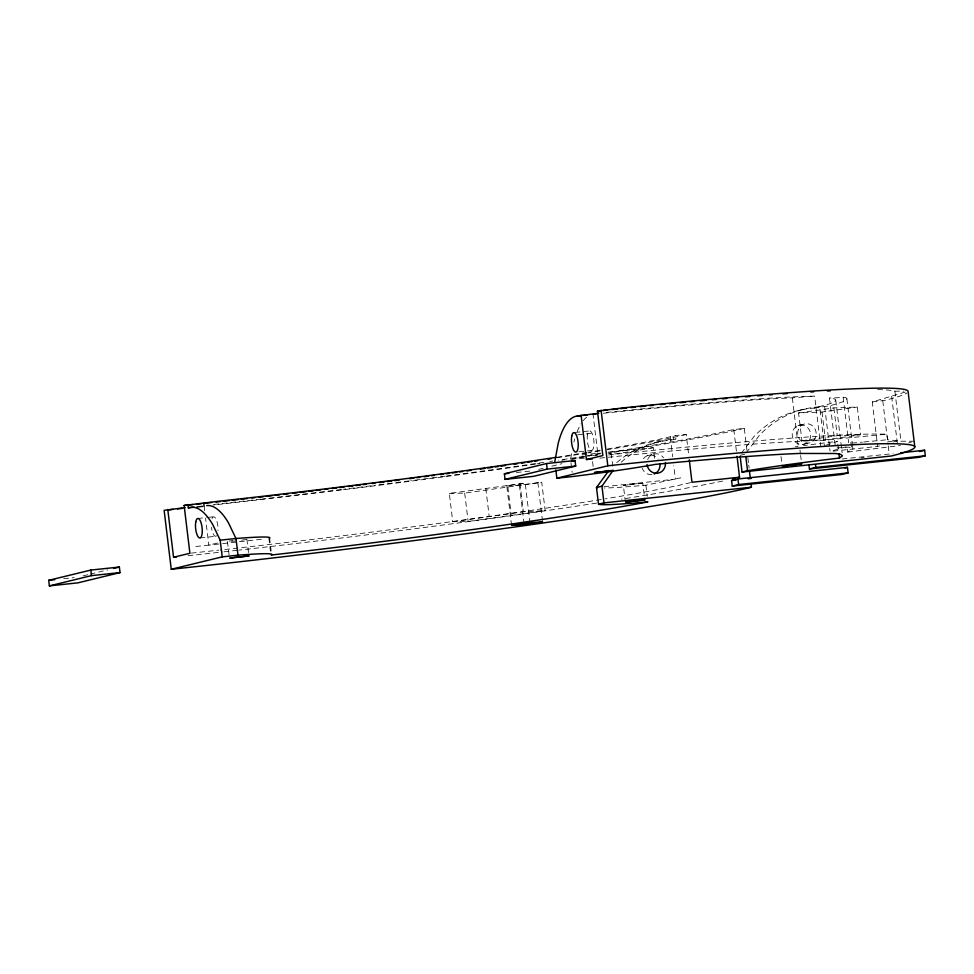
<?xml version="1.0" encoding="UTF-8"?>
<svg xmlns="http://www.w3.org/2000/svg" width="974" height="974" viewBox="0 0 974 974"><rect width="100%" height="100%" fill="white"/><g stroke="black" fill="none" stroke-linecap="round" stroke-linejoin="round"><path stroke-width="0.73" stroke-dasharray="4.87 3.65" d="M570.788 458.559L571.531 453.36M573.881 442.062L573.99 441.575A100.566 33.372 83.9 0 1 574.721 438.897M741.409 453.178L753.815 436.729A101.6 95.744 76.3 0 1 814.191 408.094L828.375 404.234A386.702 16.193 -6.9 0 0 834.085 398.841L829.458 398.025L835.522 448.052M746.194 452.947L759.282 435.402A101.613 95.756 76.3 0 1 819.67 406.767L824.381 445.678M852.408 444.485L852.944 448.904L847.733 452.07L847.063 446.518L830.079 451.461L829.714 448.49M905.321 392.035L872.266 401.945L877.647 446.409L830.079 451.461M893.389 442.013L897.03 440.796L886.742 441.977M625.393 502.207L623.384 485.527L633.794 483.895L642.803 483.238L644.825 499.918M642.803 483.238L623.384 485.527M847.733 452.07L900.439 445.495M908.645 442.927L911.372 442.062M612.804 466.278L611.282 453.774L609.517 454.188M825.83 445.264L837.47 441.368A116.722 4.882 -6.9 0 0 803.587 445.593M746.961 450.402L744.294 428.304L732.278 429.802A448.357 18.774 -6.9 0 1 607.971 452.606M744.294 428.304L742.748 428.694A459.57 19.249 -6.9 0 1 608.117 453.202M607.496 448.965A386.702 16.193 -6.9 0 0 655.551 440.065L675.712 435.573L686.207 434.465L688.74 455.382M686.207 434.465L681.118 435.719A397.916 16.668 -6.9 0 1 607.179 449.732M616.725 462.662A101.613 95.756 76.3 0 1 670.66 440.236L676.114 438.909L675.712 435.573M690.724 482.58L686.901 483.53A397.916 16.668 -6.9 0 1 605.341 498.81M217.397 543.029L208.826 545.123L193.047 546.791M83.046 575.89L88.853 574.465M90.302 574.112L107.737 569.875M570.606 459.85L600.702 452.934M538.719 469.358L543.078 468.299M551.795 466.181L561.974 463.697M655.709 442.488L661.176 441.161M799.252 410.346L804.719 409.019M647.223 455.722L655.039 453.811M797.949 425.638L805.754 423.727M740.045 455.382L745.5 454.042M802.637 444.509A9.813 9.241 76.3 0 0 808.846 429.071A9.813 9.241 76.3 0 0 792.909 430.764A9.813 9.241 76.3 0 0 802.637 444.509L810.441 442.598M680.838 477.82L645.908 485.198A116.722 4.882 -6.9 0 1 604.172 487.998M814.191 408.094L830.031 405.708A397.916 16.668 -6.9 0 0 845.164 397.453L829.458 398.025M872.266 401.945L884.611 400.399A459.57 19.249 -6.9 0 0 906.94 392.936M877.647 446.409L879.437 445.995M246.373 539.413L241.418 540.241M229.109 541.13L232.92 540.521M595.418 455.333L597.573 455.016M511.569 525.351L506.784 485.88L525.205 483.153L529.978 522.624M506.784 485.88L519.41 485.198L541.727 482.252L545.16 510.607L468.129 521.467L452.764 521.735L449.331 493.38L525.205 483.153M449.331 493.38L464.695 493.112L541.727 482.252M452.764 521.735L523.403 511.788L545.16 510.607M798.57 412.927L833.878 407.899L857.315 407.01L860.687 434.806L825.38 439.846L801.943 440.723L798.57 412.927L822.007 412.051L857.315 407.01M801.943 440.723L837.25 435.695L860.687 434.806M261.336 539.292L208.826 545.123L205.563 518.18M236.475 540.887L228.415 541.629M191.354 553.122L218.809 550.164M188.043 555.716L195.287 554.949A448.357 18.774 -6.9 0 0 222.376 551.966M575.098 432.468L589.428 430.946M577.692 434.769L584.863 434.014M586.299 433.856L592.034 433.247M578.885 451.778L586.056 451.011M587.48 450.865L591.79 450.402M581.989 454.919L597.756 453.239L593.044 414.327M608.592 454.955L624.419 453.287A448.357 18.774 -6.9 0 1 875.663 434.014L886.9 434.161L887.57 439.724L900.938 441.222L914.111 441.21M516.39 472.524L532.912 470.771M197.685 518.485L206.293 517.571M207.73 517.413L213.464 516.804M842.133 458.998L893.134 453.592M861.247 457.841L864.255 457.524M603.941 486.732L675.372 479.147L673.74 465.682M200.047 537.94L215.814 536.26M63.712 578.726L74.219 577.619M606.315 412.44L610.771 411.978A397.916 16.668 -6.9 0 1 802.223 396.455L814.641 396.101L820.705 446.129M603.344 413.256L606.291 412.952A386.702 16.193 -6.9 0 1 792.349 397.867L814.641 396.101M608.056 452.167L653.225 447.699L654.577 458.815M599.826 458.145L616.152 456.441A397.916 16.668 -6.9 0 1 807.604 440.93L820.023 440.577L886.9 434.161M851.909 443.146L862.307 442.147M863.792 442.001L887.57 439.724M837.031 447.955L849.182 447.127L852.944 448.904M609.115 453.738L611.282 453.774M877.659 389.588A448.357 18.774 -6.9 0 1 894.887 391.195L903.665 391.183M894.887 391.195L900.938 441.222M891.648 396.321L897.699 446.348M882.773 400.825L888.044 444.4M888.227 445.897L889.14 453.409M846.881 398.865L852.226 443.012M850.85 442.184L851.519 447.736M843.131 397.1L848.646 442.72M835.753 400.217L842.12 452.8M833.878 407.899L837.25 435.695M837.81 444.144L838.651 451.096M824.698 406.986L829.544 447.005M822.007 412.051L825.38 439.846M799.971 449.976L800.47 454.152M800.64 455.54L801.152 459.704M792.349 397.867L798.23 446.433M781.002 456.514L782.183 466.242M747.849 457.768L748.568 463.661M748.75 465.134L749.103 468.08M733.775 429.412L736.49 451.826M673.034 436.23L673.448 439.566M670.258 436.9L672.657 456.696M645.908 485.198L647.26 496.314M592.582 461.591L593.251 467.155M570.947 462.626L572.128 472.353M537.831 482.471L542.433 520.542M519.97 483.433L523.403 511.788M519.41 485.198L524.012 523.196M507.868 487.146L511.301 515.49M485.795 488.364L489.228 516.719M464.695 493.112L468.129 521.467M246.885 539.243L248.565 553.135M227.453 541.532L229.304 556.811M204.114 506.2L204.662 510.693M722.696 481.046A448.357 18.774 -6.9 0 1 621.436 499.187M596.624 503.083A448.357 18.774 -6.9 0 1 238.813 550.127M237.352 550.286A448.357 18.774 -6.9 0 1 223.898 551.795M601.165 499.504A397.916 16.668 -6.9 0 1 220.258 550.018M597.768 454.809A459.57 19.249 -6.9 0 1 588.71 456.209M585.654 456.672A459.57 19.249 -6.9 0 1 570.849 458.912M564.798 459.813A459.57 19.249 -6.9 0 1 561.755 460.264M539.803 463.49A459.57 19.249 -6.9 0 1 536.905 463.904M535.457 464.111A459.57 19.249 -6.9 0 1 213.05 505.043M600.921 453.714A448.357 18.774 -6.9 0 1 558.662 460.154M552.708 461.043A448.357 18.774 -6.9 0 1 549.701 461.481M543.869 462.346A448.357 18.774 -6.9 0 1 446.786 475.933M445.301 476.14A448.357 18.774 -6.9 0 1 410.784 480.693M409.336 480.888A448.357 18.774 -6.9 0 1 374.101 485.405M371.143 485.783A448.357 18.774 -6.9 0 1 342.945 489.313M341.46 489.496A448.357 18.774 -6.9 0 1 302.695 494.208M299.712 494.561A448.357 18.774 -6.9 0 1 262.53 498.944M261.056 499.114A448.357 18.774 -6.9 0 1 213.562 504.495M600.361 450.171A386.702 16.193 -6.9 0 1 588.649 452.131M587.2 452.362A386.702 16.193 -6.9 0 1 557.578 457.098M599.558 451.011A397.916 16.668 -6.9 0 1 588.247 452.861M586.798 453.093A397.916 16.668 -6.9 0 1 557.213 457.756M621.242 462.175A101.6 95.744 76.3 0 1 676.114 438.909M651.923 474.606A9.813 9.241 76.3 0 1 642.17 468.336M643.412 458.681A9.813 9.241 76.3 0 1 658.132 459.168M216.605 535.737A9.813 3.251 83.9 0 1 211.455 527.311M212.028 518.497A9.813 3.251 83.9 0 1 216.058 519.105A9.813 3.251 83.9 0 1 217.981 530.733M647.649 459.521A9.813 9.241 76.3 0 1 663.586 457.829M577.205 431.616A100.566 33.372 83.9 0 1 581.076 423.739M583.243 420.646A100.566 33.372 83.9 0 1 587.943 416.251M795.368 446.676A116.722 4.882 -6.9 0 1 798.096 446.311M653.225 447.699A112.363 4.7 -6.9 0 1 610.491 454.529M584.363 458.097A112.363 4.7 -6.9 0 1 578.897 458.803M587.529 434.343A9.813 3.251 83.9 0 0 590.926 450.268A9.813 3.251 83.9 0 0 593.385 437.411A9.813 3.251 83.9 0 0 587.529 434.343M798.376 429.437A9.813 9.241 76.3 0 0 808.103 443.182A9.813 9.241 76.3 0 0 814.301 427.744A9.813 9.241 76.3 0 0 798.376 429.437"/><path stroke-width="1.46" d="M554.839 461.53L558.224 443.243A100.566 33.372 83.9 0 1 577.278 416.008L598.9 413.207M608.92 470.43L596.502 487.524L598.511 504.191L603.977 502.864L601.956 486.184L612.524 471.221M740.203 456.769L742.054 472.049L747.521 470.722A116.722 4.882 -6.9 0 1 839.491 458.048L842.486 455.808L840.806 454.432L835.57 453.507L799.082 453.458A386.702 16.193 -6.9 0 0 677.673 462.26L655.246 464.379A112.363 4.7 -6.9 0 1 572.627 476.529L556.86 478.197L555.85 469.858M738.061 477.613L739.558 477.223L737.038 456.307M751.064 484.273L751.417 487.219L749.883 487.621A459.57 19.249 -6.9 0 1 193.534 566.892L171.254 569.266L164.131 510.339L185.157 507.6M167.772 509.451L173.555 557.262L189.906 553.281L184.123 505.469L217.251 501.415A386.702 16.193 -6.9 0 0 556.142 457.317M581.088 415.07L586.47 459.545L602.833 455.564L597.452 411.089L623.214 407.875A459.57 19.249 -6.9 0 1 908.048 391.183L914.781 446.762M48.7 580.321L90.838 570.07L119.364 567.038L120.045 572.602L77.896 582.854L49.37 585.885L48.7 580.321L54.702 579.688M113.556 568.451L119.364 567.038M504.386 473.802L546.524 463.539L575.05 460.519L575.719 466.071L533.582 476.335L505.056 479.366L504.386 473.802L508.891 473.327M49.37 585.885L91.507 575.622L120.045 572.602M572.14 461.226L575.05 460.519M505.056 479.366L547.193 469.103L575.719 466.071M171.254 569.266L222.218 556.86L237.985 555.192A112.363 4.7 -6.9 0 1 271.296 555.046L297.594 551.99A386.702 16.193 -6.9 0 0 644.289 502.584L647.929 501.878A116.722 4.882 -6.9 0 1 598.511 504.191M556.86 478.197L607.813 465.791L629.947 463.454A459.57 19.249 -6.9 0 1 891.332 455.99L742.054 472.049M601.956 486.184L596.502 487.524A116.722 4.882 -6.9 0 0 597.488 487.755M731.571 480.523L737.963 478.977L847.453 467.362L848.123 472.914L841.743 474.472L732.253 486.087L731.571 480.523L736.076 480.048M732.253 486.087L738.633 484.528L848.123 472.914M808.919 464.805L809.431 468.969L815.81 467.423L925.3 455.808L924.63 450.244L900.633 452.788M844.896 467.983L847.453 467.362M919.517 451.486L924.63 450.244M925.3 455.808L918.92 457.354L809.431 468.969M184.123 505.469L192.791 504.544M197.125 504.069L201.46 503.607M205.794 503.144L211.577 502.523M168.587 509.865L173.031 509.39M177.487 508.915L181.943 508.44M173.555 557.262L176.452 556.958M597.452 411.089L600.325 410.784M603.21 410.48L607.52 410.03M611.842 409.567L617.601 408.97M577.278 416.008L580.139 415.703M583.012 415.399L587.31 414.936M187.933 504.544L188.347 507.88L194.082 507.271M196.943 506.967L202.677 506.358M739.558 477.223L691.99 482.264L689.288 459.862M748.069 478.782L751.076 478.453M188.347 507.88A100.566 33.372 83.9 0 1 212.709 524.548L220.197 540.18L235.976 538.512A112.363 4.7 -6.9 0 1 269.274 538.366L269.774 542.53M603.977 502.864L751.417 487.219M593.044 414.327L595.991 414.023M586.47 459.545L592.411 458.924M838.991 453.872L839.491 458.048M815.469 464.635L815.81 467.423M749.456 471.026L750.345 478.38M745.841 456.83L747.521 470.722M737.963 478.977L738.633 484.528M601.092 410.212L607.813 465.791M546.524 463.539L547.193 469.103M270.285 546.706L270.784 550.87M237.985 555.192L235.976 538.512L228.488 522.88A100.566 33.372 83.9 0 0 206.707 505.591M220.197 540.18L222.218 556.86M203.712 502.876L204.114 506.2M90.838 570.07L91.507 575.622M735.48 478.222A448.357 18.774 -6.9 0 1 732.789 478.843M551.15 458.693A397.916 16.668 -6.9 0 1 548.094 459.156M537.648 460.739A397.916 16.668 -6.9 0 1 534.787 461.165M531.901 461.591A397.916 16.668 -6.9 0 1 527.543 462.248M524.609 462.674A397.916 16.668 -6.9 0 1 521.674 463.113M517.231 463.758A397.916 16.668 -6.9 0 1 514.248 464.196M505.421 465.475A397.916 16.668 -6.9 0 1 501.05 466.108M498.116 466.534A397.916 16.668 -6.9 0 1 495.169 466.948M492.223 467.374A397.916 16.668 -6.9 0 1 487.755 468.007M484.772 468.433A397.916 16.668 -6.9 0 1 480.267 469.066M471.392 470.308A397.916 16.668 -6.9 0 1 467.009 470.917M462.589 471.526A397.916 16.668 -6.9 0 1 459.643 471.927M456.684 472.341A397.916 16.668 -6.9 0 1 452.216 472.95M449.233 473.364A397.916 16.668 -6.9 0 1 446.238 473.766M443.243 474.168A397.916 16.668 -6.9 0 1 440.236 474.582M434.441 475.361A397.916 16.668 -6.9 0 1 431.531 475.75M428.609 476.14A397.916 16.668 -6.9 0 1 424.214 476.736M419.806 477.321A397.916 16.668 -6.9 0 1 416.86 477.71M413.901 478.1A397.916 16.668 -6.9 0 1 409.47 478.684M399.072 480.048A397.916 16.668 -6.9 0 1 394.592 480.62M391.597 481.01A397.916 16.668 -6.9 0 1 387.104 481.594M384.097 481.984A397.916 16.668 -6.9 0 1 379.58 482.556M375.051 483.141A397.916 16.668 -6.9 0 1 372.044 483.518M365.993 484.285A397.916 16.668 -6.9 0 1 363.083 484.65M360.173 485.028A397.916 16.668 -6.9 0 1 355.79 485.576M352.868 485.941A397.916 16.668 -6.9 0 1 348.485 486.489M344.09 487.037A397.916 16.668 -6.9 0 1 339.695 487.572M336.761 487.937A397.916 16.668 -6.9 0 1 332.353 488.485M327.958 489.021A397.916 16.668 -6.9 0 1 325.024 489.374M320.629 489.91A397.916 16.668 -6.9 0 1 316.221 490.446M313.287 490.811A397.916 16.668 -6.9 0 1 308.868 491.334M305.933 491.687A397.916 16.668 -6.9 0 1 300.053 492.394M297.119 492.747A397.916 16.668 -6.9 0 1 292.724 493.27M288.328 493.781A397.916 16.668 -6.9 0 1 283.933 494.305M279.55 494.816A397.916 16.668 -6.9 0 1 275.155 495.328M272.233 495.669A397.916 16.668 -6.9 0 1 266.389 496.35M263.467 496.691A397.916 16.668 -6.9 0 1 259.108 497.19M254.75 497.69A397.916 16.668 -6.9 0 1 251.84 498.018M247.323 498.542A397.916 16.668 -6.9 0 1 241.308 499.224M238.313 499.552A397.916 16.668 -6.9 0 1 232.311 500.234M229.328 500.563A397.916 16.668 -6.9 0 1 223.363 501.22M220.392 501.549A397.916 16.668 -6.9 0 1 215.948 502.048M659.946 463.892A9.813 9.241 76.3 0 1 654.26 474.021M665.412 462.565A9.813 9.241 76.3 0 1 657.389 473.267A9.813 9.241 76.3 0 1 647.016 464.513M620.535 408.654A448.357 18.774 -6.9 0 1 626.513 408.045M630.982 407.582A448.357 18.774 -6.9 0 1 635.425 407.132M639.845 406.682A448.357 18.774 -6.9 0 1 645.713 406.097M650.072 405.659A448.357 18.774 -6.9 0 1 652.97 405.367M660.494 404.624A448.357 18.774 -6.9 0 1 664.974 404.186M669.418 403.76A448.357 18.774 -6.9 0 1 675.311 403.187M679.694 402.761A448.357 18.774 -6.9 0 1 685.489 402.213M690.006 401.787A448.357 18.774 -6.9 0 1 694.486 401.373M700.416 400.825A448.357 18.774 -6.9 0 1 706.284 400.29M712.079 399.754A448.357 18.774 -6.9 0 1 716.377 399.377M722.331 398.841A448.357 18.774 -6.9 0 1 726.75 398.451M734.031 397.818A448.357 18.774 -6.9 0 1 738.329 397.453M745.402 396.856A448.357 18.774 -6.9 0 1 750.041 396.479M757.65 395.858A448.357 18.774 -6.9 0 1 762.143 395.493M769.484 394.92A448.357 18.774 -6.9 0 1 772.37 394.689M782.828 393.91A448.357 18.774 -6.9 0 1 787.199 393.593M810.77 391.998A448.357 18.774 -6.9 0 1 813.692 391.816M827.291 391.024A448.357 18.774 -6.9 0 1 830.335 390.866M782.451 466.108L801.651 463.88L782.451 466.108M229.986 558.041L248.906 555.923L229.986 558.041M625.905 502.036L644.825 499.918L625.905 502.036M594.493 472.536L613.303 470.454L594.493 472.536M529.978 522.624L511.569 525.351L524.182 524.657L542.603 521.942L529.978 522.624M195.774 521.881A9.813 3.251 83.9 0 0 199.183 537.806A9.813 3.251 83.9 0 0 201.642 524.937A9.813 3.251 83.9 0 0 195.774 521.881M571.75 436.023A9.813 3.251 83.9 0 0 575.147 451.948A9.813 3.251 83.9 0 0 577.606 439.079A9.813 3.251 83.9 0 0 571.75 436.023"/></g></svg>
